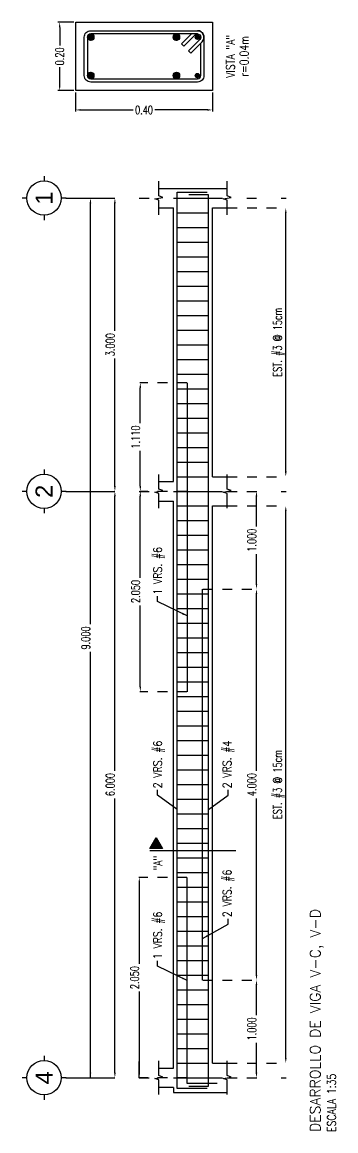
# Model space of a CAD drawing. Header units: metres. Extents: x 30.8 to 55.1, y -0.5 to 10.8.
# Drawn here: x 42.78 to 45.99, y -0.54 to 10.8 of the extents above; entities that cross this region are included whole.
import ezdxf
from ezdxf.enums import TextEntityAlignment as Align

# ---------------------------------------------------------------- set-up
doc = ezdxf.new("R2010")
doc.units = ezdxf.units.M
doc.header["$MEASUREMENT"] = 0
doc.linetypes.add('DASHDOT', pattern=[1, 0.5, -0.25, 0, -0.25])
doc.linetypes.add('HIDDEN', pattern=[0.375, 0.25, -0.125])
for name, color, linetype in [('EJE SIM', 1, 'Continuous'), ('Ejes', 1, 'DASHDOT'), ('Estribo', 6, 'Continuous'), ('GEOMETRY_CONTOURS', 3, 'Continuous'), ('LONGITUDINAL_REINFORCEMENT', 1, 'Continuous'), ('TEXTO', 7, 'Continuous'), ('TRANSVERSAL_REINFORCEMENT', 6, 'Continuous'), ('Varilla', 1, 'Continuous'), ('VIGA', 3, 'Continuous')]:
    doc.layers.add(name, color=color, linetype=linetype)
doc.layers.add('TEXTOS 1', color=7, linetype='Continuous', lineweight=20)
doc.styles.add('arial', font='arial.ttf')
doc.styles.add('ROMAND', font='romand.shx')
doc.styles.add('romans', font='romans.shx', dxfattribs={"width": 0.7})
doc.dimstyles.new('1-10', dxfattribs={"dimtxt": 0.25, "dimasz": 0.15, "dimexe": 0.05, "dimexo": 0.05, "dimgap": 0.05, "dimtad": 0, "dimlfac": 0.1, "dimzin": 1, "dimdsep": 46, "dimtxsty": 'romans', "dimcen": 0.15, "dimclrd": 1, "dimclre": 8, "dimclrt": 256, "dimazin": 0, "dimtfac": 1, "dimtmove": 1, "dimatfit": 2, "dimfxl": 0.05, "dimarcsym": 0})
doc.dimstyles.new('100-30', dxfattribs={"dimtxt": 0.25, "dimasz": 0.15, "dimexe": 0.01, "dimexo": 0.01, "dimgap": 0.01, "dimtad": 0, "dimdec": 3, "dimlfac": 0.3, "dimzin": 1, "dimdsep": 46, "dimtxsty": 'romans', "dimcen": 2.5, "dimclrd": 1, "dimclre": 8, "dimclrt": 7, "dimadec": 0, "dimazin": 0, "dimtfac": 1, "dimtdec": 3, "dimtmove": 1, "dimatfit": 1, "dimfxl": 1, "dimtfill": 1, "dimarcsym": 0})
doc.dimstyles.new('100-35', dxfattribs={"dimtxt": 0.25, "dimasz": 0.15, "dimexe": 0.01, "dimexo": 0.01, "dimgap": 0.01, "dimtad": 0, "dimdec": 3, "dimlfac": 0.35, "dimzin": 1, "dimdsep": 46, "dimtxsty": 'romans', "dimcen": 2.5, "dimclrd": 1, "dimclre": 8, "dimclrt": 7, "dimadec": 0, "dimazin": 0, "dimtfac": 1, "dimtdec": 3, "dimtmove": 1, "dimatfit": 1, "dimfxl": 1, "dimtfill": 1, "dimarcsym": 0})

# ---------------------------------------------------------------- blocks, each defined once
blk = doc.blocks.new('Eje')
at = {"layer": 'EJE SIM', "color": 5, "lineweight": -3}
for p, q in [((0, 0.501), (0, 0.641)), ((-0.501, 0), (-0.641, 0)), ((0.641, 0), (0.501, 0)), ((0, -0.641), (0, -0.501))]:
    blk.add_line(p, q, dxfattribs=at)
at = {"layer": 'EJE SIM', "color": 1, "lineweight": -3}
blk.add_circle((0, 0), 0.501, dxfattribs=at)
blk = doc.blocks.new('*D25')
at = {"color": 1, "linetype": 'ByBlock', "lineweight": -2, "ltscale": 0.35, "transparency": 16777216}
blk.add_line((43.481, 0.052), (43.481, 8.947), dxfattribs=at)
at = {"color": 1, "linetype": 'ByBlock', "ltscale": 0.35, "transparency": 16777216}
for points in [[(43.472, 8.947), (43.489, 8.947), (43.481, 9)], [(43.472, 0.052), (43.489, 0.052), (43.481, 0)]]:
    blk.add_solid(points, dxfattribs=at)
at = {"color": 7, "linetype": 'ByBlock', "lineweight": 18, "ltscale": 0.35, "transparency": 16777216, "insert": (43.433, 4.5), "char_height": 0.0875, "attachment_point": 5, "rotation": 90, "style": 'romans', "bg_fill": 3, "box_fill_scale": 1.25, "bg_fill_color": 256, "bg_fill_true_color": 13158600, "bg_fill_transparency": 0}
blk.add_mtext('9.000', dxfattribs=at)
blk = doc.blocks.new('*D26')
at = {"color": 1, "linetype": 'ByBlock', "lineweight": -2, "ltscale": 0.35, "transparency": 16777216}
blk.add_line((43.731, 0.052), (43.731, 5.948), dxfattribs=at)
at = {"color": 1, "linetype": 'ByBlock', "ltscale": 0.35, "transparency": 16777216}
for points in [[(43.722, 5.948), (43.739, 5.948), (43.731, 6)], [(43.722, 0.052), (43.739, 0.052), (43.731, 0)]]:
    blk.add_solid(points, dxfattribs=at)
at = {"color": 7, "linetype": 'ByBlock', "lineweight": 18, "ltscale": 0.35, "transparency": 16777216, "insert": (43.683, 3), "char_height": 0.0875, "attachment_point": 5, "rotation": 90, "style": 'romans', "bg_fill": 3, "box_fill_scale": 1.25, "bg_fill_color": 256, "bg_fill_true_color": 13158600, "bg_fill_transparency": 0}
blk.add_mtext('6.000', dxfattribs=at)
blk = doc.blocks.new('*D22')
at = {"color": 8, "linetype": 'HIDDEN', "lineweight": -2, "ltscale": 0.35, "transparency": 16777216}
for p, q in [((44.883, 5.85), (45.483, 5.85)), ((44.883, 0.15), (45.483, 0.15))]:
    blk.add_line(p, q, dxfattribs=at)
at = {"color": 1, "linetype": 'ByBlock', "lineweight": -2, "ltscale": 0.35, "transparency": 16777216}
blk.add_line((45.479, 0.203), (45.479, 5.798), dxfattribs=at)
at = {"color": 1, "linetype": 'ByBlock', "ltscale": 0.35, "transparency": 16777216}
for points in [[(45.471, 5.798), (45.488, 5.798), (45.479, 5.85)], [(45.471, 0.203), (45.488, 0.203), (45.479, 0.15)]]:
    blk.add_solid(points, dxfattribs=at)
at = {"color": 7, "linetype": 'ByBlock', "lineweight": 18, "ltscale": 0.35, "transparency": 16777216, "insert": (45.409, 3), "char_height": 0.0875, "attachment_point": 5, "rotation": 90, "style": 'romans', "bg_fill": 3, "box_fill_scale": 1.25, "bg_fill_color": 256, "bg_fill_true_color": 13158600, "bg_fill_transparency": 0}
blk.add_mtext('EST. #3 @ 15cm', dxfattribs=at)
blk = doc.blocks.new('*D23')
at = {"color": 8, "linetype": 'HIDDEN', "lineweight": -2, "ltscale": 0.35, "transparency": 16777216}
for p, q in [((44.883, 8.9), (45.483, 8.9)), ((44.883, 6.15), (45.483, 6.15))]:
    blk.add_line(p, q, dxfattribs=at)
at = {"color": 1, "linetype": 'ByBlock', "lineweight": -2, "ltscale": 0.35, "transparency": 16777216}
blk.add_line((45.479, 6.203), (45.479, 8.847), dxfattribs=at)
at = {"color": 1, "linetype": 'ByBlock', "ltscale": 0.35, "transparency": 16777216}
for points in [[(45.471, 8.847), (45.488, 8.847), (45.479, 8.9)], [(45.471, 6.203), (45.488, 6.203), (45.479, 6.15)]]:
    blk.add_solid(points, dxfattribs=at)
at = {"color": 7, "linetype": 'ByBlock', "lineweight": 18, "ltscale": 0.35, "transparency": 16777216, "insert": (45.409, 7.525), "char_height": 0.0875, "attachment_point": 5, "rotation": 90, "style": 'romans', "bg_fill": 3, "box_fill_scale": 1.25, "bg_fill_color": 256, "bg_fill_true_color": 13158600, "bg_fill_transparency": 0}
blk.add_mtext('EST. #3 @ 15cm', dxfattribs=at)
blk = doc.blocks.new('*D24')
at = {"color": 1, "linetype": 'ByBlock', "lineweight": -2, "ltscale": 0.35, "transparency": 16777216}
blk.add_line((43.731, 6.053), (43.731, 8.948), dxfattribs=at)
at = {"color": 1, "linetype": 'ByBlock', "ltscale": 0.35, "transparency": 16777216}
for points in [[(43.722, 8.948), (43.739, 8.948), (43.731, 9)], [(43.722, 6.053), (43.739, 6.053), (43.731, 6)]]:
    blk.add_solid(points, dxfattribs=at)
at = {"color": 7, "linetype": 'ByBlock', "lineweight": 18, "ltscale": 0.35, "transparency": 16777216, "insert": (43.683, 7.5), "char_height": 0.0875, "attachment_point": 5, "rotation": 90, "style": 'romans', "bg_fill": 3, "box_fill_scale": 1.25, "bg_fill_color": 256, "bg_fill_true_color": 13158600, "bg_fill_transparency": 0}
blk.add_mtext('3.000', dxfattribs=at)
blk = doc.blocks.new('*D27')
at = {"color": 8, "linetype": 'HIDDEN', "lineweight": -2, "ltscale": 0.35, "transparency": 16777216}
for p, q in [((44.468, 2.05), (43.977, 2.05)), ((44.468, 0), (43.977, 0))]:
    blk.add_line(p, q, dxfattribs=at)
at = {"color": 1, "linetype": 'ByBlock', "lineweight": -2, "ltscale": 0.35, "transparency": 16777216}
blk.add_line((43.981, 0.052), (43.981, 1.998), dxfattribs=at)
at = {"color": 1, "linetype": 'ByBlock', "ltscale": 0.35, "transparency": 16777216}
for points in [[(43.972, 1.998), (43.989, 1.998), (43.981, 2.05)], [(43.972, 0.052), (43.989, 0.052), (43.981, 0)]]:
    blk.add_solid(points, dxfattribs=at)
at = {"color": 7, "linetype": 'ByBlock', "lineweight": 18, "ltscale": 0.35, "transparency": 16777216, "insert": (43.933, 1.025), "char_height": 0.0875, "attachment_point": 5, "rotation": 90, "style": 'romans', "bg_fill": 3, "box_fill_scale": 1.25, "bg_fill_color": 256, "bg_fill_true_color": 13158600, "bg_fill_transparency": 0}
blk.add_mtext('2.050', dxfattribs=at)
blk = doc.blocks.new('*D28')
at = {"color": 8, "linetype": 'HIDDEN', "lineweight": -2, "ltscale": 0.35, "transparency": 16777216}
for p, q in [((44.468, 6), (43.987, 6)), ((44.468, 3.95), (43.987, 3.95))]:
    blk.add_line(p, q, dxfattribs=at)
at = {"color": 1, "linetype": 'ByBlock', "lineweight": -2, "ltscale": 0.35, "transparency": 16777216}
blk.add_line((43.991, 4.003), (43.991, 5.948), dxfattribs=at)
at = {"color": 1, "linetype": 'ByBlock', "ltscale": 0.35, "transparency": 16777216}
for points in [[(43.982, 5.948), (43.999, 5.948), (43.991, 6)], [(43.982, 4.003), (43.999, 4.003), (43.991, 3.95)]]:
    blk.add_solid(points, dxfattribs=at)
at = {"color": 7, "linetype": 'ByBlock', "lineweight": 18, "ltscale": 0.35, "transparency": 16777216, "insert": (43.943, 4.975), "char_height": 0.0875, "attachment_point": 5, "rotation": 90, "style": 'romans', "bg_fill": 3, "box_fill_scale": 1.25, "bg_fill_color": 256, "bg_fill_true_color": 13158600, "bg_fill_transparency": 0}
blk.add_mtext('2.050', dxfattribs=at)
blk = doc.blocks.new('*D29')
at = {"color": 8, "linetype": 'HIDDEN', "lineweight": -2, "ltscale": 0.35, "transparency": 16777216}
for p, q in [((44.468, 7.11), (43.987, 7.11)), ((44.468, 6), (43.987, 6))]:
    blk.add_line(p, q, dxfattribs=at)
at = {"color": 1, "linetype": 'ByBlock', "lineweight": -2, "ltscale": 0.35, "transparency": 16777216}
blk.add_line((43.991, 6.053), (43.991, 7.058), dxfattribs=at)
at = {"color": 1, "linetype": 'ByBlock', "ltscale": 0.35, "transparency": 16777216}
for points in [[(43.982, 7.058), (43.999, 7.058), (43.991, 7.11)], [(43.982, 6.053), (43.999, 6.053), (43.991, 6)]]:
    blk.add_solid(points, dxfattribs=at)
at = {"color": 7, "linetype": 'ByBlock', "lineweight": 18, "ltscale": 0.35, "transparency": 16777216, "insert": (43.943, 6.555), "char_height": 0.0875, "attachment_point": 5, "rotation": 90, "style": 'romans', "bg_fill": 3, "box_fill_scale": 1.25, "bg_fill_color": 256, "bg_fill_true_color": 13158600, "bg_fill_transparency": 0}
blk.add_mtext('1.110', dxfattribs=at)
blk = doc.blocks.new('*D30')
at = {"color": 8, "linetype": 'HIDDEN', "lineweight": -2, "ltscale": 0.35, "transparency": 16777216}
for p, q in [((44.631, 1), (45.183, 1)), ((44.883, 0), (45.183, 0))]:
    blk.add_line(p, q, dxfattribs=at)
at = {"color": 1, "linetype": 'ByBlock', "lineweight": -2, "ltscale": 0.35, "transparency": 16777216}
blk.add_line((45.179, 0.053), (45.179, 0.948), dxfattribs=at)
at = {"color": 1, "linetype": 'ByBlock', "ltscale": 0.35, "transparency": 16777216}
for points in [[(45.171, 0.948), (45.188, 0.948), (45.179, 1)], [(45.171, 0.053), (45.188, 0.053), (45.179, 0)]]:
    blk.add_solid(points, dxfattribs=at)
at = {"color": 7, "linetype": 'ByBlock', "lineweight": 18, "ltscale": 0.35, "transparency": 16777216, "insert": (45.132, 0.5), "char_height": 0.0875, "attachment_point": 5, "rotation": 90, "style": 'romans', "bg_fill": 3, "box_fill_scale": 1.25, "bg_fill_color": 256, "bg_fill_true_color": 13158600, "bg_fill_transparency": 0}
blk.add_mtext('1.000', dxfattribs=at)
blk = doc.blocks.new('*D31')
at = {"color": 8, "linetype": 'HIDDEN', "lineweight": -2, "ltscale": 0.35, "transparency": 16777216}
for p, q in [((44.883, 6), (45.183, 6)), ((44.631, 5), (45.183, 5))]:
    blk.add_line(p, q, dxfattribs=at)
at = {"color": 1, "linetype": 'ByBlock', "lineweight": -2, "ltscale": 0.35, "transparency": 16777216}
blk.add_line((45.179, 5.053), (45.179, 5.948), dxfattribs=at)
at = {"color": 1, "linetype": 'ByBlock', "ltscale": 0.35, "transparency": 16777216}
for points in [[(45.171, 5.948), (45.188, 5.948), (45.179, 6)], [(45.171, 5.053), (45.188, 5.053), (45.179, 5)]]:
    blk.add_solid(points, dxfattribs=at)
at = {"color": 7, "linetype": 'ByBlock', "lineweight": 18, "ltscale": 0.35, "transparency": 16777216, "insert": (45.132, 5.5), "char_height": 0.0875, "attachment_point": 5, "rotation": 90, "style": 'romans', "bg_fill": 3, "box_fill_scale": 1.25, "bg_fill_color": 256, "bg_fill_true_color": 13158600, "bg_fill_transparency": 0}
blk.add_mtext('1.000', dxfattribs=at)
blk = doc.blocks.new('*D32')
at = {"color": 1, "linetype": 'ByBlock', "lineweight": -2, "ltscale": 0.35, "transparency": 16777216}
blk.add_line((45.179, 1.053), (45.179, 4.948), dxfattribs=at)
at = {"color": 1, "linetype": 'ByBlock', "ltscale": 0.35, "transparency": 16777216}
for points in [[(45.171, 4.948), (45.188, 4.948), (45.179, 5)], [(45.171, 1.053), (45.188, 1.053), (45.179, 1)]]:
    blk.add_solid(points, dxfattribs=at)
at = {"color": 7, "linetype": 'ByBlock', "lineweight": 18, "ltscale": 0.35, "transparency": 16777216, "insert": (45.132, 3), "char_height": 0.0875, "attachment_point": 5, "rotation": 90, "style": 'romans', "bg_fill": 3, "box_fill_scale": 1.25, "bg_fill_color": 256, "bg_fill_true_color": 13158600, "bg_fill_transparency": 0}
blk.add_mtext('4.000', dxfattribs=at)
blk = doc.blocks.new('*U7')
at = {"layer": 'Varilla', "ltscale": 0.0125}
h = blk.add_hatch(dxfattribs=at)
h.set_pattern_fill('ANSI37', color=256, scale=0.0008)
h.set_pattern_definition([(45, (-21.6136792, -22.9409673), (-0.00179605122, 0.00179605122), []), (135, (-21.6136792, -22.9409673), (-0.00179605122, -0.00179605122), [])])
edge = h.paths.add_edge_path()
edge.add_arc((0, 0), 0.00952, 0, 360)
blk.add_circle((0, 0), 0.00952, dxfattribs=at)
blk = doc.blocks.new('*U35')
at = {"layer": 'Estribo', "ltscale": 0.025, "elevation": 0}
blk.add_lwpolyline([(0.025, 0.3565, -0.414214), (0.0441, 0.3755), (0.1562, 0.3755, -0.414214), (0.1753, 0.3565), (0.1753, 0.0441, -0.414214), (0.1562, 0.025), (0.0441, 0.025, -0.414214), (0.025, 0.0441)], format="xyb", close=True, dxfattribs=at)
for points in [[(0.1657, 0.0441), (0.1657, 0.3565, 0.414279), (0.1562, 0.366), (0.0441, 0.366, 0.414125), (0.0346, 0.3565), (0.0345, 0.0441, 0.414237), (0.0441, 0.0345), (0.1388, 0.0345)], [(0.1657, 0.0615), (0.1364, 0.0908), (0.1296, 0.0841), (0.1628, 0.0509, -0.999779), (0.1496, 0.0372), (0.1161, 0.0706), (0.1094, 0.0639), (0.1427, 0.0306, 0.668179), (0.1753, 0.0441)]]:
    blk.add_lwpolyline(points, format="xyb", dxfattribs=at)
at = {"layer": 'VIGA', "linetype": 'Continuous', "ltscale": 0.025}
blk.add_lwpolyline([(0, 0.4005), (0.2003, 0.4005), (0.2003, 0), (0, 0)], close=True, dxfattribs=at)
blk = doc.blocks.new('*D33')
at = {"color": 8, "linetype": 'HIDDEN', "lineweight": -2, "transparency": 16777216}
for p, q in [((43.329, 10.082), (43.329, 9.885)), ((44.729, 10.082), (44.729, 9.885))]:
    blk.add_line(p, q, dxfattribs=at)
at = {"color": 1, "linetype": 'ByBlock', "lineweight": -2, "transparency": 16777216}
for p, q in [((43.382, 9.902), (43.919, 9.902)), ((44.677, 9.902), (44.14, 9.902))]:
    blk.add_line(p, q, dxfattribs=at)
at = {"color": 1, "linetype": 'ByBlock', "transparency": 16777216}
for points in [[(43.382, 9.911), (43.382, 9.894), (43.329, 9.902)], [(44.677, 9.911), (44.677, 9.894), (44.729, 9.902)]]:
    blk.add_solid(points, dxfattribs=at)
at = {"linetype": 'ByBlock', "transparency": 16777216, "insert": (44.029, 9.902), "char_height": 0.0875, "attachment_point": 5, "style": 'romans'}
blk.add_mtext('0.40', dxfattribs=at)
blk = doc.blocks.new('*D34')
at = {"color": 8, "linetype": 'HIDDEN', "lineweight": -2, "transparency": 16777216}
for p, q in [((43.312, 10.8), (43.148, 10.8)), ((43.312, 10.1), (43.148, 10.1))]:
    blk.add_line(p, q, dxfattribs=at)
at = {"color": 1, "linetype": 'ByBlock', "lineweight": -2, "transparency": 16777216}
for p, q in [((43.166, 10.747), (43.166, 10.561)), ((43.166, 10.152), (43.166, 10.339))]:
    blk.add_line(p, q, dxfattribs=at)
at = {"color": 1, "linetype": 'ByBlock', "transparency": 16777216}
for points in [[(43.157, 10.747), (43.174, 10.747), (43.166, 10.8)], [(43.157, 10.152), (43.174, 10.152), (43.166, 10.1)]]:
    blk.add_solid(points, dxfattribs=at)
at = {"linetype": 'ByBlock', "transparency": 16777216, "insert": (43.166, 10.45), "char_height": 0.0875, "attachment_point": 5, "rotation": 90, "style": 'romans'}
blk.add_mtext('0.20', dxfattribs=at)
blk = doc.blocks.new('*U6')
at = {"layer": 'Varilla', "ltscale": 0.0125}
h = blk.add_hatch(dxfattribs=at)
h.set_pattern_fill('ANSI32', color=256, scale=0.00025, angle=90)
h.set_pattern_definition([(135, (-21.6136792, -23.070568), (-0.00168379802, -0.00168379802), []), (135, (-21.6136792, -23.0694454), (-0.00168379802, -0.00168379802), [])])
edge = h.paths.add_edge_path()
edge.add_arc((0, 0), 0.00635, 0, 360)
blk.add_circle((0, 0), 0.00635, dxfattribs=at)

msp = doc.modelspace()

# ---------------------------------------------------------------- hatches: boundary and pattern name
h = msp.add_hatch(color=256)
h.dxf.hatch_style = 1
h.paths.add_polyline_path([(44.1545, 2.4599), (44.2195, 2.3472), (44.0894, 2.3472)])

# ---------------------------------------------------------------- linework, layer by layer
msp.add_lwpolyline([(44.1545, 2.4599), (44.2195, 2.3472), (44.0894, 2.3472)], close=True)
at = {"layer": 'Ejes', "color": 1}
for p, q in [((43.2305, 6), (45.483, 6)), ((43.2305, 0), (45.483, 0))]:
    msp.add_line(p, q, dxfattribs=at)
at = {"layer": 'GEOMETRY_CONTOURS', "linetype": 'ByBlock'}
for p, q in [((44.1795, 9.1), (44.3295, 9.1)), ((44.3295, 9.1), (44.7295, 9.1)), ((44.7295, 9.1), (44.8795, 9.1)), ((44.1795, 8.9), (44.3295, 8.9)), ((44.3295, 6.1), (44.3295, 8.9)), ((44.7295, 6.15), (44.7295, 8.9)), ((44.7295, 6.15), (44.8795, 6.15)), ((44.1795, 6.1), (44.3295, 6.1)), ((44.1795, 5.9), (44.3295, 5.9)), ((44.3295, 0.1), (44.3295, 5.9)), ((44.7295, 0.15), (44.7295, 5.85)), ((44.7295, 5.85), (44.8795, 5.85)), ((43.4805, 0), (43.4805, 0.7397)), ((43.9805, 0), (43.9805, 0.1662)), ((44.7295, 0.15), (44.8795, 0.15)), ((44.1795, 0.1), (44.3295, 0.1)), ((44.3295, -0.1), (44.1805, -0.1)), ((44.3295, -0.1), (44.3295, -0.15)), ((44.3295, -0.15), (44.8795, -0.15))]:
    msp.add_line(p, q, dxfattribs=at)
at = {"layer": 'GEOMETRY_CONTOURS', "color": 8, "linetype": 'Continuous', "ltscale": 0.1}
for points in [[(44.1805, 8.8275), (44.1805, 8.9775), (44.1405, 8.9925), (44.2205, 9.0075), (44.1805, 9.0225), (44.1805, 9.1725)], [(44.1805, 5.8275), (44.1805, 5.9775), (44.1405, 5.9925), (44.2205, 6.0075), (44.1805, 6.0225), (44.1805, 6.1725)], [(44.8795, 5.8275), (44.8795, 5.9775), (44.8395, 5.9925), (44.9195, 6.0075), (44.8795, 6.0225), (44.8795, 6.1725)], [(44.1805, -0.1725), (44.1805, -0.0225), (44.1405, -0.0075), (44.2205, 0.0075), (44.1805, 0.0225), (44.1805, 0.1725)], [(44.8795, -0.1725), (44.8795, -0.0225), (44.8395, -0.0075), (44.9195, 0.0075), (44.8795, 0.0225), (44.8795, 0.1725)]]:
    msp.add_lwpolyline(points, dxfattribs=at)
at = {"layer": 'LONGITUDINAL_REINFORCEMENT', "linetype": 'ByBlock'}
for p, q in [((44.4711, 7.11), (44.4711, 3.95)), ((44.6279, 1), (44.6279, 5))]:
    msp.add_line(p, q, dxfattribs=at)
at = {"layer": 'LONGITUDINAL_REINFORCEMENT', "linetype": 'Continuous', "ltscale": 0.1}
for points in [[(44.6743, -0.11), (44.3695, -0.11), (44.3695, 9.06), (44.6743, 9.06)], [(44.7759, -0.0592), (44.4711, -0.0592), (44.4711, 2.05)]]:
    msp.add_lwpolyline(points, dxfattribs=at)
at = {"layer": 'LONGITUDINAL_REINFORCEMENT', "color": 5, "linetype": 'Continuous', "ltscale": 0.1}
msp.add_lwpolyline([(44.4863, -0.0846), (44.6895, -0.0846), (44.6895, 9.0346), (44.4863, 9.0346)], dxfattribs=at)
at = {"layer": 'TRANSVERSAL_REINFORCEMENT', "linetype": 'Continuous', "ltscale": 0.1}
for p, q in [((44.3685, 8.85), (44.6905, 8.85)), ((44.3685, 8.7), (44.6905, 8.7)), ((44.3685, 8.55), (44.6905, 8.55)), ((44.3685, 8.4), (44.6905, 8.4)), ((44.3685, 8.25), (44.6905, 8.25)), ((44.3685, 8.1), (44.6905, 8.1)), ((44.3685, 7.95), (44.6905, 7.95)), ((44.3685, 7.8), (44.6905, 7.8)), ((44.3685, 7.65), (44.6905, 7.65)), ((44.3685, 7.5), (44.6905, 7.5)), ((44.3685, 7.35), (44.6905, 7.35)), ((44.3685, 7.2), (44.6905, 7.2)), ((44.3685, 7.05), (44.6905, 7.05)), ((44.3685, 6.9), (44.6905, 6.9)), ((44.3685, 6.75), (44.6905, 6.75)), ((44.3685, 6.6), (44.6905, 6.6)), ((44.3685, 6.45), (44.6905, 6.45)), ((44.3685, 6.3), (44.6905, 6.3)), ((44.3685, 6.15), (44.6905, 6.15)), ((44.3685, 5.85), (44.6905, 5.85)), ((44.3685, 5.7), (44.6905, 5.7)), ((44.3685, 5.55), (44.6905, 5.55)), ((44.3685, 5.4), (44.6905, 5.4)), ((44.3685, 5.25), (44.6905, 5.25)), ((44.3685, 5.1), (44.6905, 5.1)), ((44.3685, 4.95), (44.6905, 4.95)), ((44.3685, 4.8), (44.6905, 4.8)), ((44.3685, 4.65), (44.6905, 4.65)), ((44.3685, 4.5), (44.6905, 4.5)), ((44.3685, 4.35), (44.6905, 4.35)), ((44.3685, 4.2), (44.6905, 4.2)), ((44.3685, 4.05), (44.6905, 4.05)), ((44.3685, 3.9), (44.6905, 3.9)), ((44.3685, 3.75), (44.6905, 3.75)), ((44.3685, 3.6), (44.6905, 3.6)), ((44.3685, 3.45), (44.6905, 3.45)), ((44.3685, 3.3), (44.6905, 3.3)), ((44.3685, 3.15), (44.6905, 3.15)), ((44.3685, 3), (44.6905, 3)), ((44.3685, 2.85), (44.6905, 2.85)), ((44.3685, 2.7), (44.6905, 2.7)), ((44.3685, 2.55), (44.6905, 2.55)), ((44.3685, 2.4), (44.6905, 2.4)), ((44.3685, 2.25), (44.6905, 2.25)), ((44.3685, 2.1), (44.6905, 2.1)), ((44.3685, 1.95), (44.6905, 1.95)), ((44.3685, 1.8), (44.6905, 1.8)), ((44.3685, 1.65), (44.6905, 1.65)), ((44.3685, 1.5), (44.6905, 1.5)), ((44.3685, 1.35), (44.6905, 1.35)), ((44.3685, 1.2), (44.6905, 1.2)), ((44.3685, 1.05), (44.6905, 1.05)), ((44.3685, 0.9), (44.6905, 0.9)), ((44.3685, 0.75), (44.6905, 0.75)), ((44.3685, 0.6), (44.6905, 0.6)), ((44.3685, 0.45), (44.6905, 0.45)), ((44.3685, 0.3), (44.6905, 0.3)), ((44.3685, 0.15), (44.6905, 0.15))]:
    msp.add_line(p, q, dxfattribs=at)

# ---------------------------------------------------------------- block references
at = {"color": 0, "linetype": 'ByBlock', "ltscale": 0.025, "xscale": 3.495409763624971, "yscale": 3.495409763624971, "zscale": 3.495409763624971, "rotation": 89.99999999999999}
msp.add_blockref('*U35', (44.7295, 10.1), dxfattribs=at)
at = {"ltscale": 0.025, "xscale": 3.499999999999999, "yscale": 3.499999999999999, "zscale": 3.499999999999999, "rotation": 89.99999999999999}
for name, p in [('*U7', (43.4834, 10.646, 0)), ('*U7', (44.3599, 10.646, 0)), ('*U6', (44.5755, 10.646, 0)), ('*U7', (43.4835, 10.2541, 0)), ('*U7', (44.3599, 10.254, 0)), ('*U6', (44.5755, 10.254, 0))]:
    msp.add_blockref(name, p, dxfattribs=at)
at = {"xscale": 0.3499999999999999, "yscale": 0.3499999999999999, "zscale": 0.3499999999999999, "rotation": 89.99999999999999}
for p in [(43.0063, 9), (43.0063, 6), (43.0063, 0)]:
    msp.add_blockref('Eje', p, dxfattribs=at)

# ---------------------------------------------------------------- texts
at = {"layer": 'TEXTO', "style": 'romans', "width": 0.8}
for s, p in [('VISTA "A"', (44.8695, 10.45)), ('r=0.04m', (45.0095, 10.45))]:
    msp.add_text(s, height=0.0875, rotation=90, dxfattribs=at).set_placement(p, align=Align.TOP_CENTER)
at = {"layer": 'TEXTO', "style": 'arial'}
for s, p in [('1', (43.0063, 9)), ('2', (43.0063, 6)), ('4', (43.0063, 0))]:
    msp.add_text(s, height=0.175, rotation=90, dxfattribs=at).set_placement(p, align=Align.MIDDLE_CENTER)
at = {"layer": 'TEXTOS 1', "style": 'romans', "width": 0.8}
for s, p in [('2 VRS. #6', (44.1679, 2.9623)), ('2 VRS. #4', (44.8786, 2.9623))]:
    msp.add_text(s, height=0.0875, rotation=90, dxfattribs=at).set_placement(p, align=Align.MIDDLE_LEFT)
for s, p in [('"A"', (44.2142, 2.1209)), ('ESCALA 1:35', (45.9915, -0.5547))]:
    msp.add_text(s, height=0.0875, rotation=90, dxfattribs=at).set_placement(p)

# ---------------------------------------------------------------- dimensions: what is measured, and where the dimension line sits
at = {"color": 2, "linetype": 'ByBlock'}
for base, p2, angle, picture, middle in [((43.1656, 10.8), (43.3295, 10.8), 90, '*D34', (43.1656, 10.45)), ((44.7295, 9.9025), (44.7295, 10.1), 180, '*D33', (44.0295, 9.9025))]:
    dim = msp.add_linear_dim(base=base, p1=(43.3295, 10.1), p2=p2, angle=angle, dimstyle='1-10', override={"dimscale": 0.35, "dimlfac": 0.285714}, dxfattribs=at)
    dim.commit()
    dim.dimension.update_dxf_attribs({"geometry": picture, "text_midpoint": middle})

# ---------------------------------------------------------------- leaders
for points in [[(44.3695, 2.7437), (44.1679, 2.8905), (44.1679, 2.9448)], [(44.6895, 2.7437), (44.8911, 2.8905), (44.8911, 2.9448)]]:
    msp.add_leader(points, dimstyle='100-30', override={"dimscale": 0.35})

# ---------------------------------------------------------------- next in the draw order: dimensions: what is measured, and where the dimension line sits
at = {"linetype": 'ByBlock', "lineweight": 18, "ltscale": 0.35}
for base, p1, p2, picture, middle in [((43.4805, 9), (43.4805, 0), (43.4805, 9), '*D25', (43.4333, 4.5)), ((43.7305, 6), (43.7305, 0), (43.7305, 6), '*D26', (43.6833, 3)), ((43.9907, 6), (44.4711, 3.95), (44.4711, 6), '*D28', (43.9434, 4.975)), ((43.9805, 2.05), (44.4711, 0), (44.4711, 2.05), '*D27', (43.9333, 1.025))]:
    dim = msp.add_linear_dim(base=base, p1=p1, p2=p2, angle=90, dimstyle='100-35', override={"dimscale": 0.35, "dimtad": 3, "dimlfac": 1}, dxfattribs=at)
    dim.commit()
    dim.dimension.update_dxf_attribs({"geometry": picture, "text_midpoint": middle})
for base, p1, p2, picture, middle in [((45.4795, 8.9), (44.8795, 6.15), (44.8795, 8.9), '*D23', (45.4093, 7.525)), ((45.4795, 5.85), (44.8795, 0.15), (44.8795, 5.85), '*D22', (45.4093, 3))]:
    dim = msp.add_linear_dim(base=base, p1=p1, p2=p2, angle=90, text='EST. #3 @ 15cm', dimstyle='100-35', override={"dimscale": 0.35, "dimtad": 3, "dimlfac": 1}, dxfattribs=at)
    dim.commit()
    dim.dimension.update_dxf_attribs({"geometry": picture, "text_midpoint": middle})

# ---------------------------------------------------------------- next in the draw order: linework, layer by layer
msp.add_lwpolyline([(44.0894, 2.325), (44.9695, 2.325)])
at = {"layer": 'GEOMETRY_CONTOURS', "linetype": 'ByBlock'}
msp.add_line((44.7295, 8.9), (44.8795, 8.9), dxfattribs=at)
at = {"layer": 'GEOMETRY_CONTOURS', "color": 8, "linetype": 'Continuous', "ltscale": 0.1}
msp.add_lwpolyline([(44.8795, 8.8275), (44.8795, 8.9775), (44.8395, 8.9925), (44.9195, 9.0075), (44.8795, 9.0225), (44.8795, 9.1725)], dxfattribs=at)

# ---------------------------------------------------------------- next in the draw order: texts
at = {"layer": 'TEXTO', "color": 3, "style": 'ROMAND'}
msp.add_text('DESARROLLO DE VIGA V-C, V-D', height=0.105, rotation=90, dxfattribs=at).set_placement((45.833, -0.5547))
at = {"layer": 'TEXTOS 1', "style": 'romans', "width": 0.8}
for s, p in [('1 VRS. #6', (44.1679, 4.9436)), ('2 VRS. #6', (44.8786, 1.6436)), ('1 VRS. #6', (44.1679, 1.214))]:
    msp.add_text(s, height=0.0875, rotation=90, dxfattribs=at).set_placement(p, align=Align.MIDDLE_LEFT)

# ---------------------------------------------------------------- next in the draw order: dimensions: what is measured, and where the dimension line sits
at = {"linetype": 'ByBlock', "lineweight": 18, "ltscale": 0.35}
for base, p1, p2, picture, middle in [((43.7305, 9), (43.7305, 6), (43.7305, 9), '*D24', (43.6833, 7.5)), ((43.9907, 7.11), (44.4711, 6), (44.4711, 7.11), '*D29', (43.9434, 6.555)), ((45.1795, 6), (44.6279, 5), (44.8795, 6), '*D31', (45.1322, 5.5)), ((45.1795, 1), (44.8795, 0), (44.6279, 1), '*D30', (45.1322, 0.5))]:
    dim = msp.add_linear_dim(base=base, p1=p1, p2=p2, angle=90, dimstyle='100-35', override={"dimscale": 0.35, "dimtad": 3, "dimlfac": 1}, dxfattribs=at)
    dim.commit()
    dim.dimension.update_dxf_attribs({"geometry": picture, "text_midpoint": middle})

# ---------------------------------------------------------------- next in the draw order: leaders
for points in [[(44.4711, 4.725), (44.1679, 4.8718), (44.1679, 4.9261)], [(44.6279, 1.425), (44.8911, 1.5718), (44.8911, 1.6261)], [(44.4711, 0.9954), (44.1679, 1.1422), (44.1679, 1.1965)]]:
    msp.add_leader(points, dimstyle='100-30', override={"dimscale": 0.35})

# ---------------------------------------------------------------- next in the draw order: linework, layer by layer
at = {"layer": 'Ejes', "color": 1}
msp.add_line((43.2305, 9), (45.483, 9), dxfattribs=at)

# ---------------------------------------------------------------- next in the draw order: dimensions: what is measured, and where the dimension line sits
at = {"linetype": 'ByBlock', "lineweight": 18, "ltscale": 0.35}
dim = msp.add_linear_dim(base=(45.1795, 5), p1=(45.1795, 1), p2=(45.1795, 5), angle=90, dimstyle='100-35', override={"dimscale": 0.35, "dimtad": 3, "dimlfac": 1}, dxfattribs=at)
dim.commit()
dim.dimension.update_dxf_attribs({"geometry": '*D32', "text_midpoint": (45.1322, 3)})

doc.saveas('drawing.dxf')
